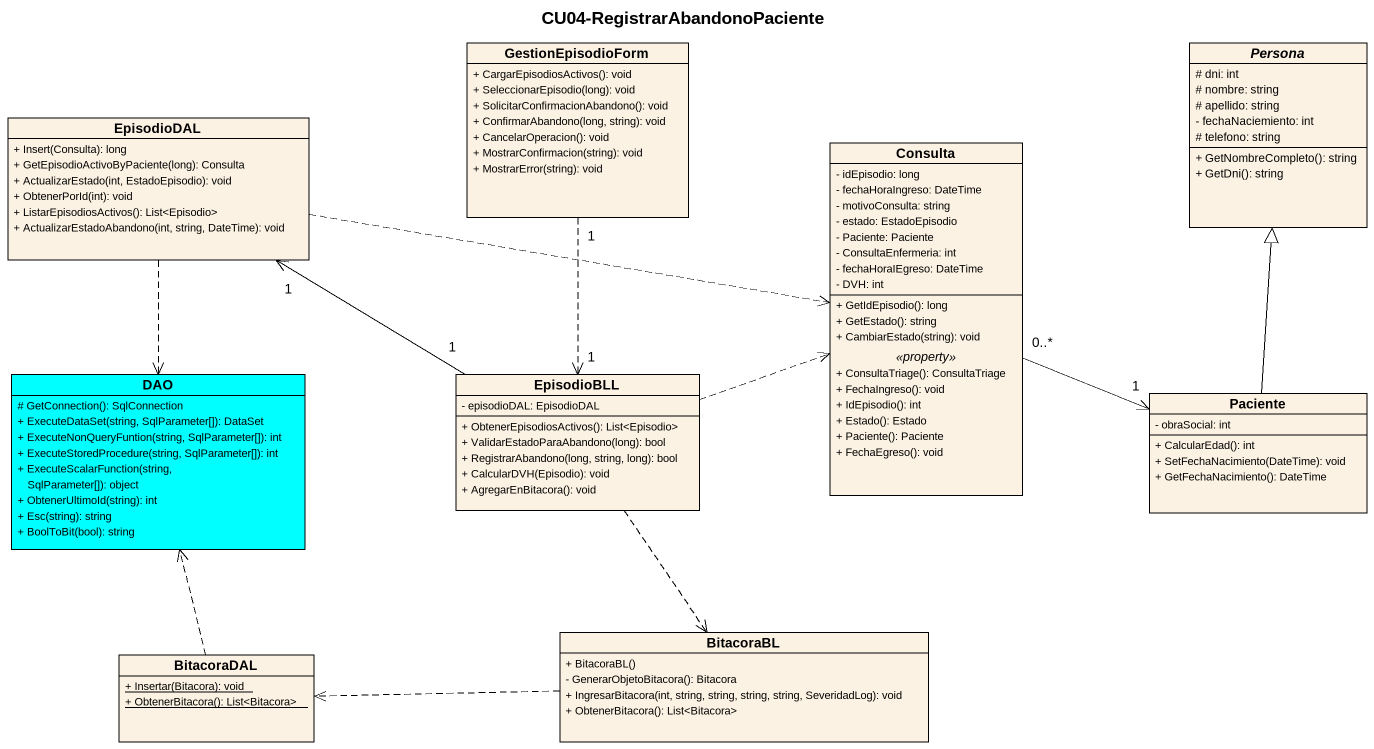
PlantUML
@startuml
title CU04-RegistrarAbandonoPaciente
hide circle
hide empty members
skinparam classAttributeIconSize 0
class GestionEpisodioForm {
  + CargarEpisodiosActivos(): void
  + SeleccionarEpisodio(long): void
  + SolicitarConfirmacionAbandono(): void
  + ConfirmarAbandono(long, string): void
  + CancelarOperacion(): void
  + MostrarConfirmacion(string): void
  + MostrarError(string): void
}
abstract class Persona {
  # dni: int
  # nombre: string
  # apellido: string
  - fechaNaciemiento: int
  # telefono: string
  + GetNombreCompleto(): string
  + GetDni(): string
}
class EpisodioDAL {
  + Insert(Consulta): long
  + GetEpisodioActivoByPaciente(long): Consulta
  + ActualizarEstado(int, EstadoEpisodio): void
  + ObtenerPorId(int): void
  + ListarEpisodiosActivos(): List<Episodio>
  + ActualizarEstadoAbandono(int, string, DateTime): void
}
class Consulta {
  - idEpisodio: long
  - fechaHoraIngreso: DateTime
  - motivoConsulta: string
  - estado: EstadoEpisodio
  - Paciente: Paciente
  - ConsultaEnfermeria: int
  - fechaHoraIEgreso: DateTime
  - DVH: int
  --
  + GetIdEpisodio(): long
  + GetEstado(): string
  + CambiarEstado(string): void
  .. <<property>> ..
  + ConsultaTriage(): ConsultaTriage
  + FechaIngreso(): void
  + IdEpisodio(): int
  + Estado(): Estado
  + Paciente(): Paciente
  + FechaEgreso(): void
}
class DAO #00FFFF {
  # GetConnection(): SqlConnection
  + ExecuteDataSet(string, SqlParameter[]): DataSet
  + ExecuteNonQueryFuntion(string, SqlParameter[]): int
  + ExecuteStoredProcedure(string, SqlParameter[]): int
  + ExecuteScalarFunction(string, SqlParameter[]): object
  + ObtenerUltimoId(string): int
  + Esc(string): string
  + BoolToBit(bool): string
}
class EpisodioBLL {
  - episodioDAL: EpisodioDAL
  + ObtenerEpisodiosActivos(): List<Episodio>
  + ValidarEstadoParaAbandono(long): bool
  + RegistrarAbandono(long, string, long): bool
  + CalcularDVH(Episodio): void
  + AgregarEnBitacora(): void
}
class Paciente {
  - obraSocial: int
  + CalcularEdad(): int
  + SetFechaNacimiento(DateTime): void
  + GetFechaNacimiento(): DateTime
}
class BitacoraBL {
  + BitacoraBL()
  - GenerarObjetoBitacora(): Bitacora
  + IngresarBitacora(int, string, string, string, string, SeveridadLog): void
  + ObtenerBitacora(): List<Bitacora>
}
class BitacoraDAL {
  {static} + Insertar(Bitacora): void
  {static} + ObtenerBitacora(): List<Bitacora>
}
GestionEpisodioForm "1" ..> "1" EpisodioBLL
EpisodioDAL ..> DAO
Consulta <.left. EpisodioDAL
EpisodioBLL "1" -up-> "1" EpisodioDAL
EpisodioBLL .right.> Consulta
EpisodioBLL ..> BitacoraBL
Paciente -up-|> Persona
Paciente "1" <-left- "0..*" Consulta
BitacoraBL .left.> BitacoraDAL
BitacoraDAL .up.> DAO
@enduml
